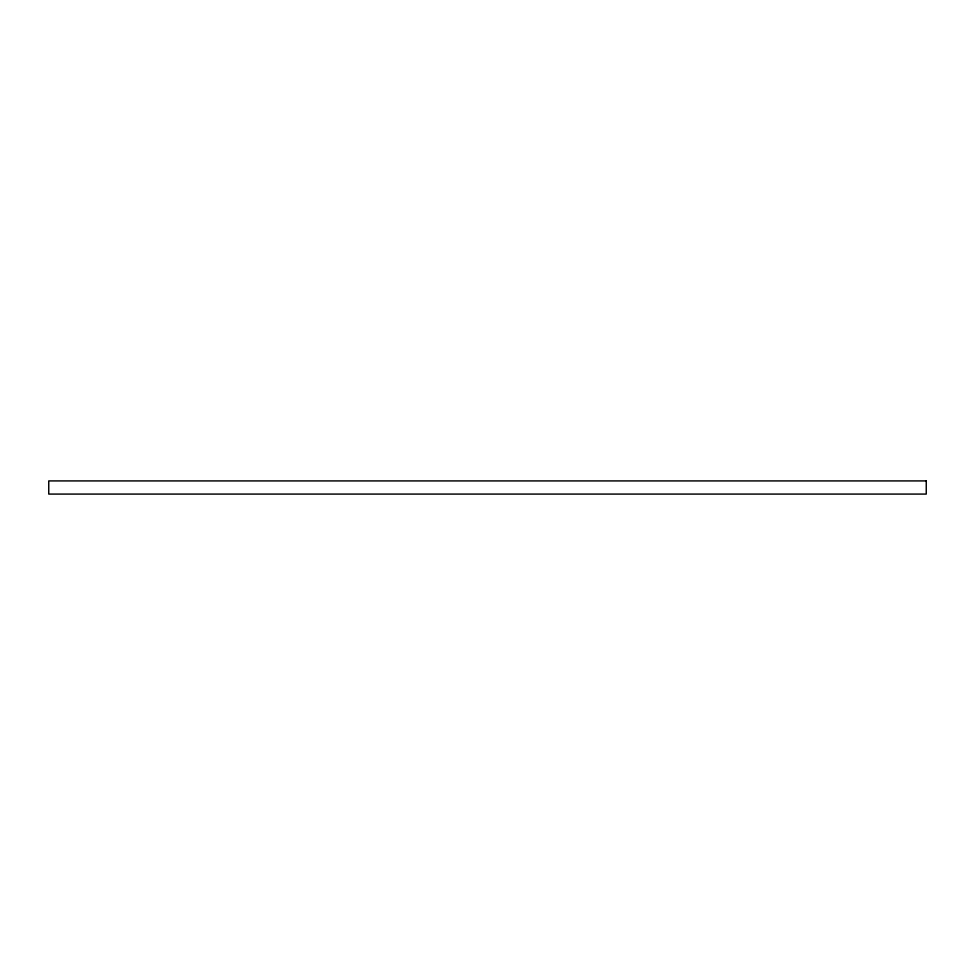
<?xml version="1.0" encoding="UTF-8"?>
<svg xmlns="http://www.w3.org/2000/svg" width="975" height="975" viewBox="0 0 975 975"><rect width="100%" height="100%" fill="white"/><g stroke="black" fill="none" stroke-linecap="round" stroke-linejoin="round"><path stroke-width="1.46" d="M926.25 480.919L48.75 480.919L48.75 494.081L926.25 494.081L926.25 480.919"/></g></svg>
